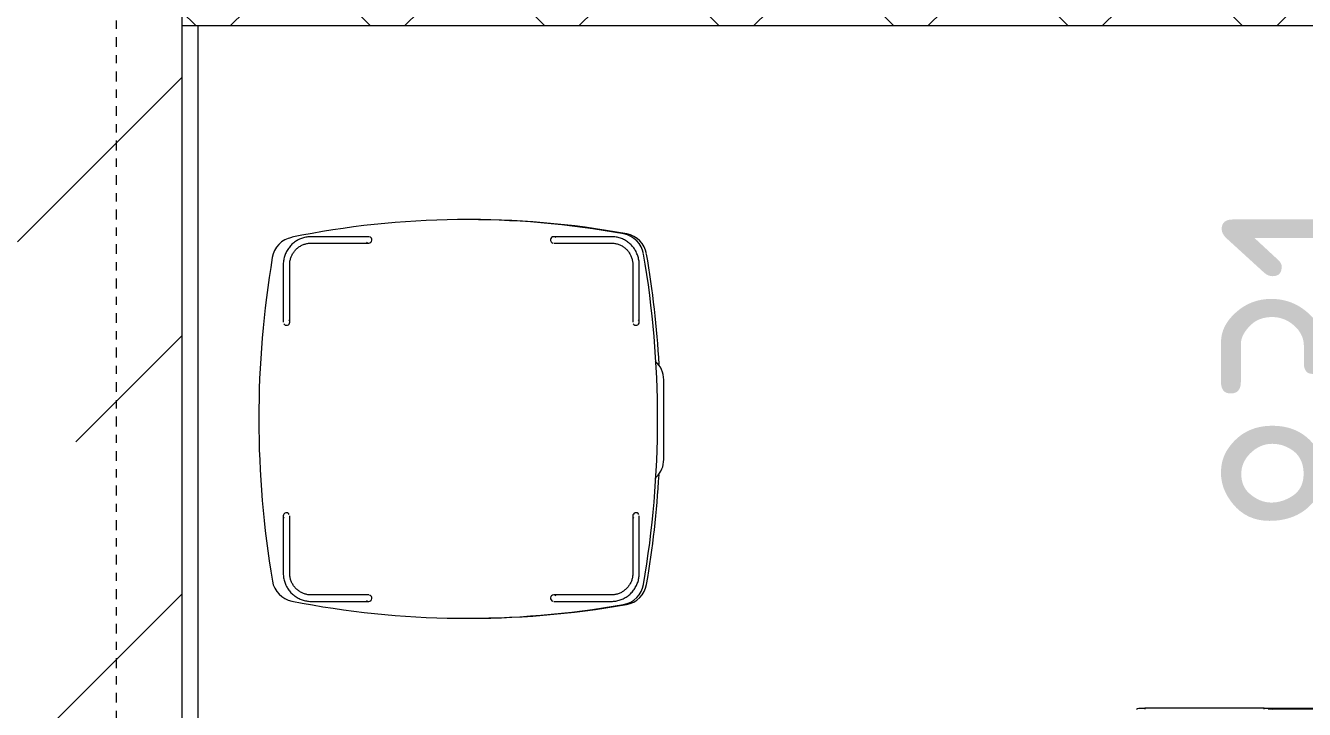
# Model space of a CAD drawing. Header units: millimetres. Extents: x -174154 to -170572, y -111302 to -109817.
# Drawn here: x -170920.76 to -170905.21, y -110582.96 to -110574.64 of the extents above; entities that cross this region are included whole.
import ezdxf

# ---------------------------------------------------------------- set-up
doc = ezdxf.new("R2010")
doc.units = ezdxf.units.MM
doc.linetypes.add('ACAD_ISO02W100', pattern=[15, 12, -3])
doc.linetypes.add('ADSK_Линия сетки', pattern=[21, 12, -3, 3, -3])
doc.layers.get('Defpoints').update_dxf_attribs({"color": 70})
for name, color, linetype, lineweight in [('!Подложка', 252, 'ACAD_ISO02W100', 25), ('Обобщенные модели', 7, 'Continuous', 18), ('Оси', 7, 'Continuous', 9), ('Размеры', 7, 'Continuous', 9), ('Специальное оборудование', 7, 'Continuous', 18), ('Стены разрез', 7, 'Continuous', 40), ('Стены штриховка', 7, 'Continuous', 18)]:
    doc.layers.add(name, color=color, linetype=linetype, lineweight=lineweight)
doc.styles.add('GOST Common', font='GOST Common.ttf', dxfattribs={"width": 0.9, "height": 250})
doc.dimstyles.new('ADSK_Проверочный', dxfattribs={"dimscale": 304.8, "dimtxt": 251.428749, "dimasz": 0.463911, "dimexe": 0.492126, "dimexo": 0.492126, "dimgap": 0.164042, "dimtad": 1, "dimdec": 0, "dimdsep": 46, "dimtxsty": 'GOST Common', "dimblk1": 'OBLIQUE', "dimblk2": 'OBLIQUE', "dimsah": 1, "dimcen": 0.09, "dimazin": 0, "dimtfac": 1, "dimtdec": 4, "dimtix": 1, "dimtmove": 0, "dimatfit": 3, "dimfxl": 1, "dimtvp": 1, "dimtolj": 1, "dimtzin": 0, "dimarcsym": 2})

# ---------------------------------------------------------------- blocks, each defined once
blk = doc.blocks.new('Medical_All_ARJO_Bedside-Cabinet - Medical_All_ARJO_Bedside-Cabinet-232611-В_АР_ПЭ_02 Этаж')
at = {"layer": 'Обобщенные модели'}
for p, q in [((-137, 216.4), (-188, 216.4)), ((-188, 208.6), (-137, 208.6)), ((188, 216.4), (137, 216.4)), ((137, 208.6), (188, 208.6)), ((-221.9, 182.5), (-221.9, 131.5)), ((-214.1, 131.5), (-214.1, 182.5)), ((214.1, 182.5), (214.1, 131.5)), ((221.9, 131.5), (221.9, 182.5)), ((-221.9, -131.5), (-221.9, -182.5)), ((-214.1, -182.5), (-214.1, -131.5)), ((214.1, -131.5), (214.1, -182.5)), ((221.9, -182.5), (221.9, -131.5)), ((-137, -208.6), (-188, -208.6)), ((-188, -216.4), (-137, -216.4)), ((188, -208.6), (137, -208.6)), ((137, -216.4), (188, -216.4)), ((-72.3, -235.7), (-70.5, -237.5)), ((-49.3, -246.3), (47.7, -246.3))]:
    blk.add_line(p, q, dxfattribs=at)
at = {"layer": 'Обобщенные модели', "flags": 128}
for points in [[(-188, 216.4), (-189.4, 216.4), (-190.7, 216.3), (-192.1, 216.2), (-193.4, 216), (-194.7, 215.7), (-196.1, 215.4), (-197.4, 215.1), (-198.7, 214.7), (-199.9, 214.2), (-201.2, 213.7), (-202.4, 213.2), (-203.7, 212.6), (-204.9, 211.9), (-206, 211.2), (-207.2, 210.5), (-208.3, 209.7), (-209.3, 208.9), (-210.4, 208), (-211.4, 207.1), (-212.3, 206.1), (-213.3, 205.1), (-214.1, 204.1), (-215, 203), (-215.8, 202), (-216.5, 200.8), (-217.2, 199.7), (-217.9, 198.5), (-218.5, 197.3), (-219.1, 196), (-219.6, 194.8), (-220.1, 193.5), (-220.5, 192.2), (-220.9, 190.9), (-221.2, 189.6), (-221.4, 188.3), (-221.6, 186.9), (-221.8, 185.6), (-221.9, 184.2), (-221.9, 182.9), (-221.9, 182.5)], [(-214.1, 182.5), (-214.1, 183.5), (-214, 184.6), (-213.9, 185.6), (-213.8, 186.7), (-213.6, 187.7), (-213.3, 188.7), (-213.1, 189.7), (-212.8, 190.7), (-212.4, 191.7), (-212, 192.7), (-211.6, 193.6), (-211.1, 194.5), (-210.6, 195.5), (-210.1, 196.4), (-209.5, 197.2), (-208.9, 198.1), (-208.3, 198.9), (-207.6, 199.7), (-206.9, 200.5), (-206.2, 201.2), (-205.4, 201.9), (-204.6, 202.6), (-203.8, 203.3), (-203, 203.9), (-202.1, 204.4), (-201.2, 205), (-200.3, 205.5), (-199.4, 206), (-198.4, 206.4), (-197.5, 206.8), (-196.5, 207.2), (-195.5, 207.5), (-194.5, 207.8), (-193.5, 208), (-192.4, 208.2), (-191.4, 208.4), (-190.4, 208.5), (-189.3, 208.6), (-188.3, 208.6), (-188, 208.6)], [(-118, 216.4), (-118, 216.4), (-118.1, 216.4), (-118.1, 216.4), (-118.2, 216.4), (-118.4, 216.4), (-118.5, 216.4), (-118.7, 216.4), (-119, 216.4), (-119.2, 216.4), (-119.5, 216.4), (-119.8, 216.4), (-120.1, 216.4), (-120.5, 216.4), (-120.9, 216.4), (-121.3, 216.4), (-121.8, 216.4), (-122.2, 216.4), (-122.7, 216.4), (-123.2, 216.4), (-123.8, 216.4), (-124.3, 216.4), (-124.9, 216.4), (-125.5, 216.4), (-126.1, 216.4), (-126.7, 216.4), (-127.4, 216.4), (-128, 216.4), (-128.7, 216.4), (-129.4, 216.4), (-130.1, 216.4), (-130.8, 216.4), (-131.6, 216.4), (-132.3, 216.4), (-133, 216.4), (-133.8, 216.4), (-134.5, 216.4), (-135.3, 216.4), (-136, 216.4), (-136.8, 216.4), (-137, 216.4)], [(-137, 208.6), (-136.2, 208.6), (-135.5, 208.6), (-134.7, 208.6), (-134, 208.6), (-133.2, 208.6), (-132.5, 208.6), (-131.7, 208.6), (-131, 208.6), (-130.3, 208.6), (-129.6, 208.6), (-128.9, 208.6), (-128.2, 208.6), (-127.6, 208.6), (-126.9, 208.6), (-126.3, 208.6), (-125.7, 208.6), (-125.1, 208.6), (-124.5, 208.6), (-123.9, 208.6), (-123.4, 208.6), (-122.9, 208.6), (-122.4, 208.6), (-121.9, 208.6), (-121.4, 208.6), (-121, 208.6), (-120.6, 208.6), (-120.2, 208.6), (-119.9, 208.6), (-119.6, 208.6), (-119.3, 208.6), (-119, 208.6), (-118.8, 208.6), (-118.6, 208.6), (-118.4, 208.6), (-118.3, 208.6), (-118.2, 208.6), (-118.1, 208.6), (-118, 208.6), (-118, 208.6)], [(137, 216.4), (136.2, 216.4), (135.5, 216.4), (134.7, 216.4), (134, 216.4), (133.2, 216.4), (132.5, 216.4), (131.7, 216.4), (131, 216.4), (130.3, 216.4), (129.6, 216.4), (128.9, 216.4), (128.2, 216.4), (127.6, 216.4), (126.9, 216.4), (126.3, 216.4), (125.7, 216.4), (125.1, 216.4), (124.5, 216.4), (123.9, 216.4), (123.4, 216.4), (122.9, 216.4), (122.4, 216.4), (121.9, 216.4), (121.4, 216.4), (121, 216.4), (120.6, 216.4), (120.2, 216.4), (119.9, 216.4), (119.6, 216.4), (119.3, 216.4), (119, 216.4), (118.8, 216.4), (118.6, 216.4), (118.4, 216.4), (118.3, 216.4), (118.2, 216.4), (118.1, 216.4), (118, 216.4), (118, 216.4)], [(118, 208.6), (118, 208.6), (118.1, 208.6), (118.1, 208.6), (118.2, 208.6), (118.4, 208.6), (118.5, 208.6), (118.7, 208.6), (119, 208.6), (119.2, 208.6), (119.5, 208.6), (119.8, 208.6), (120.1, 208.6), (120.5, 208.6), (120.9, 208.6), (121.3, 208.6), (121.8, 208.6), (122.2, 208.6), (122.7, 208.6), (123.2, 208.6), (123.8, 208.6), (124.3, 208.6), (124.9, 208.6), (125.5, 208.6), (126.1, 208.6), (126.7, 208.6), (127.4, 208.6), (128, 208.6), (128.7, 208.6), (129.4, 208.6), (130.1, 208.6), (130.8, 208.6), (131.6, 208.6), (132.3, 208.6), (133, 208.6), (133.8, 208.6), (134.5, 208.6), (135.3, 208.6), (136, 208.6), (136.8, 208.6), (137, 208.6)], [(221.9, 182.5), (221.9, 183.9), (221.8, 185.2), (221.7, 186.6), (221.5, 187.9), (221.2, 189.2), (220.9, 190.6), (220.6, 191.9), (220.2, 193.2), (219.7, 194.4), (219.2, 195.7), (218.7, 196.9), (218.1, 198.2), (217.4, 199.4), (216.7, 200.5), (216, 201.7), (215.2, 202.8), (214.4, 203.8), (213.5, 204.9), (212.6, 205.9), (211.6, 206.8), (210.6, 207.8), (209.6, 208.6), (208.5, 209.5), (207.5, 210.3), (206.3, 211), (205.2, 211.7), (204, 212.4), (202.8, 213), (201.5, 213.6), (200.3, 214.1), (199, 214.6), (197.7, 215), (196.4, 215.4), (195.1, 215.7), (193.8, 215.9), (192.4, 216.1), (191.1, 216.3), (189.7, 216.4), (188.4, 216.4), (188, 216.4)], [(188, 208.6), (189, 208.6), (190.1, 208.5), (191.1, 208.4), (192.2, 208.3), (193.2, 208.1), (194.2, 207.8), (195.2, 207.6), (196.2, 207.3), (197.2, 206.9), (198.2, 206.5), (199.1, 206.1), (200, 205.6), (201, 205.1), (201.9, 204.6), (202.7, 204), (203.6, 203.4), (204.4, 202.8), (205.2, 202.1), (206, 201.4), (206.7, 200.7), (207.4, 199.9), (208.1, 199.1), (208.8, 198.3), (209.4, 197.5), (209.9, 196.6), (210.5, 195.7), (211, 194.8), (211.5, 193.9), (211.9, 192.9), (212.3, 192), (212.7, 191), (213, 190), (213.3, 189), (213.5, 188), (213.7, 186.9), (213.9, 185.9), (214, 184.9), (214.1, 183.8), (214.1, 182.8), (214.1, 182.5)], [(-221.9, 131.5), (-221.9, 130.7), (-221.9, 130), (-221.9, 129.2), (-221.9, 128.5), (-221.9, 127.7), (-221.9, 127), (-221.9, 126.2), (-221.9, 125.5), (-221.9, 124.8), (-221.9, 124.1), (-221.9, 123.4), (-221.9, 122.7), (-221.9, 122.1), (-221.9, 121.4), (-221.9, 120.8), (-221.9, 120.2), (-221.9, 119.6), (-221.9, 119), (-221.9, 118.4), (-221.9, 117.9), (-221.9, 117.4), (-221.9, 116.9), (-221.9, 116.4), (-221.9, 115.9), (-221.9, 115.5), (-221.9, 115.1), (-221.9, 114.7), (-221.9, 114.4), (-221.9, 114.1), (-221.9, 113.8), (-221.9, 113.5), (-221.9, 113.3), (-221.9, 113.1), (-221.9, 112.9), (-221.9, 112.8), (-221.9, 112.7), (-221.9, 112.6), (-221.9, 112.5), (-221.9, 112.5)], [(-214.1, 112.5), (-214.1, 112.5), (-214.1, 112.6), (-214.1, 112.6), (-214.1, 112.7), (-214.1, 112.9), (-214.1, 113), (-214.1, 113.2), (-214.1, 113.5), (-214.1, 113.7), (-214.1, 114), (-214.1, 114.3), (-214.1, 114.6), (-214.1, 115), (-214.1, 115.4), (-214.1, 115.8), (-214.1, 116.3), (-214.1, 116.7), (-214.1, 117.2), (-214.1, 117.7), (-214.1, 118.3), (-214.1, 118.8), (-214.1, 119.4), (-214.1, 120), (-214.1, 120.6), (-214.1, 121.2), (-214.1, 121.9), (-214.1, 122.5), (-214.1, 123.2), (-214.1, 123.9), (-214.1, 124.6), (-214.1, 125.3), (-214.1, 126.1), (-214.1, 126.8), (-214.1, 127.5), (-214.1, 128.3), (-214.1, 129), (-214.1, 129.8), (-214.1, 130.5), (-214.1, 131.3), (-214.1, 131.5)], [(214.1, 131.5), (214.1, 130.7), (214.1, 130), (214.1, 129.2), (214.1, 128.5), (214.1, 127.7), (214.1, 127), (214.1, 126.2), (214.1, 125.5), (214.1, 124.8), (214.1, 124.1), (214.1, 123.4), (214.1, 122.7), (214.1, 122.1), (214.1, 121.4), (214.1, 120.8), (214.1, 120.2), (214.1, 119.6), (214.1, 119), (214.1, 118.4), (214.1, 117.9), (214.1, 117.4), (214.1, 116.9), (214.1, 116.4), (214.1, 115.9), (214.1, 115.5), (214.1, 115.1), (214.1, 114.7), (214.1, 114.4), (214.1, 114.1), (214.1, 113.8), (214.1, 113.5), (214.1, 113.3), (214.1, 113.1), (214.1, 112.9), (214.1, 112.8), (214.1, 112.7), (214.1, 112.6), (214.1, 112.5), (214.1, 112.5)], [(221.9, 112.5), (221.9, 112.5), (221.9, 112.6), (221.9, 112.6), (221.9, 112.7), (221.9, 112.9), (221.9, 113), (221.9, 113.2), (221.9, 113.5), (221.9, 113.7), (221.9, 114), (221.9, 114.3), (221.9, 114.6), (221.9, 115), (221.9, 115.4), (221.9, 115.8), (221.9, 116.3), (221.9, 116.7), (221.9, 117.2), (221.9, 117.7), (221.9, 118.3), (221.9, 118.8), (221.9, 119.4), (221.9, 120), (221.9, 120.6), (221.9, 121.2), (221.9, 121.9), (221.9, 122.5), (221.9, 123.2), (221.9, 123.9), (221.9, 124.6), (221.9, 125.3), (221.9, 126.1), (221.9, 126.8), (221.9, 127.5), (221.9, 128.3), (221.9, 129), (221.9, 129.8), (221.9, 130.5), (221.9, 131.3), (221.9, 131.5)], [(-221.9, -112.5), (-221.9, -112.5), (-221.9, -112.6), (-221.9, -112.6), (-221.9, -112.7), (-221.9, -112.9), (-221.9, -113), (-221.9, -113.2), (-221.9, -113.5), (-221.9, -113.7), (-221.9, -114), (-221.9, -114.3), (-221.9, -114.6), (-221.9, -115), (-221.9, -115.4), (-221.9, -115.8), (-221.9, -116.3), (-221.9, -116.7), (-221.9, -117.2), (-221.9, -117.7), (-221.9, -118.3), (-221.9, -118.8), (-221.9, -119.4), (-221.9, -120), (-221.9, -120.6), (-221.9, -121.2), (-221.9, -121.9), (-221.9, -122.5), (-221.9, -123.2), (-221.9, -123.9), (-221.9, -124.6), (-221.9, -125.3), (-221.9, -126.1), (-221.9, -126.8), (-221.9, -127.5), (-221.9, -128.3), (-221.9, -129), (-221.9, -129.8), (-221.9, -130.5), (-221.9, -131.3), (-221.9, -131.5)], [(-214.1, -131.5), (-214.1, -130.7), (-214.1, -130), (-214.1, -129.2), (-214.1, -128.5), (-214.1, -127.7), (-214.1, -127), (-214.1, -126.2), (-214.1, -125.5), (-214.1, -124.8), (-214.1, -124.1), (-214.1, -123.4), (-214.1, -122.7), (-214.1, -122.1), (-214.1, -121.4), (-214.1, -120.8), (-214.1, -120.2), (-214.1, -119.6), (-214.1, -119), (-214.1, -118.4), (-214.1, -117.9), (-214.1, -117.4), (-214.1, -116.9), (-214.1, -116.4), (-214.1, -115.9), (-214.1, -115.5), (-214.1, -115.1), (-214.1, -114.7), (-214.1, -114.4), (-214.1, -114.1), (-214.1, -113.8), (-214.1, -113.5), (-214.1, -113.3), (-214.1, -113.1), (-214.1, -112.9), (-214.1, -112.8), (-214.1, -112.7), (-214.1, -112.6), (-214.1, -112.5), (-214.1, -112.5)], [(214.1, -112.5), (214.1, -112.5), (214.1, -112.6), (214.1, -112.6), (214.1, -112.7), (214.1, -112.9), (214.1, -113), (214.1, -113.2), (214.1, -113.5), (214.1, -113.7), (214.1, -114), (214.1, -114.3), (214.1, -114.6), (214.1, -115), (214.1, -115.4), (214.1, -115.8), (214.1, -116.3), (214.1, -116.7), (214.1, -117.2), (214.1, -117.7), (214.1, -118.3), (214.1, -118.8), (214.1, -119.4), (214.1, -120), (214.1, -120.6), (214.1, -121.2), (214.1, -121.9), (214.1, -122.5), (214.1, -123.2), (214.1, -123.9), (214.1, -124.6), (214.1, -125.3), (214.1, -126.1), (214.1, -126.8), (214.1, -127.5), (214.1, -128.3), (214.1, -129), (214.1, -129.8), (214.1, -130.5), (214.1, -131.3), (214.1, -131.5)], [(221.9, -131.5), (221.9, -130.7), (221.9, -130), (221.9, -129.2), (221.9, -128.5), (221.9, -127.7), (221.9, -127), (221.9, -126.2), (221.9, -125.5), (221.9, -124.8), (221.9, -124.1), (221.9, -123.4), (221.9, -122.7), (221.9, -122.1), (221.9, -121.4), (221.9, -120.8), (221.9, -120.2), (221.9, -119.6), (221.9, -119), (221.9, -118.4), (221.9, -117.9), (221.9, -117.4), (221.9, -116.9), (221.9, -116.4), (221.9, -115.9), (221.9, -115.5), (221.9, -115.1), (221.9, -114.7), (221.9, -114.4), (221.9, -114.1), (221.9, -113.8), (221.9, -113.5), (221.9, -113.3), (221.9, -113.1), (221.9, -112.9), (221.9, -112.8), (221.9, -112.7), (221.9, -112.6), (221.9, -112.5), (221.9, -112.5)], [(-221.9, -182.5), (-221.9, -183.9), (-221.8, -185.2), (-221.7, -186.6), (-221.5, -187.9), (-221.2, -189.2), (-220.9, -190.6), (-220.6, -191.9), (-220.2, -193.2), (-219.7, -194.4), (-219.2, -195.7), (-218.7, -196.9), (-218.1, -198.2), (-217.4, -199.4), (-216.7, -200.5), (-216, -201.7), (-215.2, -202.8), (-214.4, -203.8), (-213.5, -204.9), (-212.6, -205.9), (-211.6, -206.8), (-210.6, -207.8), (-209.6, -208.6), (-208.5, -209.5), (-207.5, -210.3), (-206.3, -211), (-205.2, -211.7), (-204, -212.4), (-202.8, -213), (-201.5, -213.6), (-200.3, -214.1), (-199, -214.6), (-197.7, -215), (-196.4, -215.4), (-195.1, -215.7), (-193.8, -215.9), (-192.4, -216.1), (-191.1, -216.3), (-189.7, -216.4), (-188.4, -216.4), (-188, -216.4)], [(-188, -208.6), (-189, -208.6), (-190.1, -208.5), (-191.1, -208.4), (-192.2, -208.3), (-193.2, -208.1), (-194.2, -207.8), (-195.2, -207.6), (-196.2, -207.3), (-197.2, -206.9), (-198.2, -206.5), (-199.1, -206.1), (-200, -205.6), (-201, -205.1), (-201.9, -204.6), (-202.7, -204), (-203.6, -203.4), (-204.4, -202.8), (-205.2, -202.1), (-206, -201.4), (-206.7, -200.7), (-207.4, -199.9), (-208.1, -199.1), (-208.8, -198.3), (-209.4, -197.5), (-209.9, -196.6), (-210.5, -195.7), (-211, -194.8), (-211.5, -193.9), (-211.9, -192.9), (-212.3, -192), (-212.7, -191), (-213, -190), (-213.3, -189), (-213.5, -188), (-213.7, -186.9), (-213.9, -185.9), (-214, -184.9), (-214.1, -183.8), (-214.1, -182.8), (-214.1, -182.5)], [(188, -216.4), (189.4, -216.4), (190.7, -216.3), (192.1, -216.2), (193.4, -216), (194.7, -215.7), (196.1, -215.4), (197.4, -215.1), (198.7, -214.7), (199.9, -214.2), (201.2, -213.7), (202.4, -213.2), (203.7, -212.6), (204.9, -211.9), (206, -211.2), (207.2, -210.5), (208.3, -209.7), (209.3, -208.9), (210.4, -208), (211.4, -207.1), (212.3, -206.1), (213.3, -205.1), (214.1, -204.1), (215, -203), (215.8, -202), (216.5, -200.8), (217.2, -199.7), (217.9, -198.5), (218.5, -197.3), (219.1, -196), (219.6, -194.8), (220.1, -193.5), (220.5, -192.2), (220.9, -190.9), (221.2, -189.6), (221.4, -188.3), (221.6, -186.9), (221.8, -185.6), (221.9, -184.2), (221.9, -182.9), (221.9, -182.5)], [(214.1, -182.5), (214.1, -183.5), (214, -184.6), (213.9, -185.6), (213.8, -186.7), (213.6, -187.7), (213.3, -188.7), (213.1, -189.7), (212.8, -190.7), (212.4, -191.7), (212, -192.7), (211.6, -193.6), (211.1, -194.5), (210.6, -195.5), (210.1, -196.4), (209.5, -197.2), (208.9, -198.1), (208.3, -198.9), (207.6, -199.7), (206.9, -200.5), (206.2, -201.2), (205.4, -201.9), (204.6, -202.6), (203.8, -203.3), (203, -203.9), (202.1, -204.4), (201.2, -205), (200.3, -205.5), (199.4, -206), (198.4, -206.4), (197.5, -206.8), (196.5, -207.2), (195.5, -207.5), (194.5, -207.8), (193.5, -208), (192.4, -208.2), (191.4, -208.4), (190.4, -208.5), (189.3, -208.6), (188.3, -208.6), (188, -208.6)], [(-118, -208.6), (-118, -208.6), (-118.1, -208.6), (-118.1, -208.6), (-118.2, -208.6), (-118.4, -208.6), (-118.5, -208.6), (-118.7, -208.6), (-119, -208.6), (-119.2, -208.6), (-119.5, -208.6), (-119.8, -208.6), (-120.1, -208.6), (-120.5, -208.6), (-120.9, -208.6), (-121.3, -208.6), (-121.8, -208.6), (-122.2, -208.6), (-122.7, -208.6), (-123.2, -208.6), (-123.8, -208.6), (-124.3, -208.6), (-124.9, -208.6), (-125.5, -208.6), (-126.1, -208.6), (-126.7, -208.6), (-127.4, -208.6), (-128, -208.6), (-128.7, -208.6), (-129.4, -208.6), (-130.1, -208.6), (-130.8, -208.6), (-131.6, -208.6), (-132.3, -208.6), (-133, -208.6), (-133.8, -208.6), (-134.5, -208.6), (-135.3, -208.6), (-136, -208.6), (-136.8, -208.6), (-137, -208.6)], [(-137, -216.4), (-136.2, -216.4), (-135.5, -216.4), (-134.7, -216.4), (-134, -216.4), (-133.2, -216.4), (-132.5, -216.4), (-131.7, -216.4), (-131, -216.4), (-130.3, -216.4), (-129.6, -216.4), (-128.9, -216.4), (-128.2, -216.4), (-127.6, -216.4), (-126.9, -216.4), (-126.3, -216.4), (-125.7, -216.4), (-125.1, -216.4), (-124.5, -216.4), (-123.9, -216.4), (-123.4, -216.4), (-122.9, -216.4), (-122.4, -216.4), (-121.9, -216.4), (-121.4, -216.4), (-121, -216.4), (-120.6, -216.4), (-120.2, -216.4), (-119.9, -216.4), (-119.6, -216.4), (-119.3, -216.4), (-119, -216.4), (-118.8, -216.4), (-118.6, -216.4), (-118.4, -216.4), (-118.3, -216.4), (-118.2, -216.4), (-118.1, -216.4), (-118, -216.4), (-118, -216.4)], [(137, -208.6), (136.2, -208.6), (135.5, -208.6), (134.7, -208.6), (134, -208.6), (133.2, -208.6), (132.5, -208.6), (131.7, -208.6), (131, -208.6), (130.3, -208.6), (129.6, -208.6), (128.9, -208.6), (128.2, -208.6), (127.6, -208.6), (126.9, -208.6), (126.3, -208.6), (125.7, -208.6), (125.1, -208.6), (124.5, -208.6), (123.9, -208.6), (123.4, -208.6), (122.9, -208.6), (122.4, -208.6), (121.9, -208.6), (121.4, -208.6), (121, -208.6), (120.6, -208.6), (120.2, -208.6), (119.9, -208.6), (119.6, -208.6), (119.3, -208.6), (119, -208.6), (118.8, -208.6), (118.6, -208.6), (118.4, -208.6), (118.3, -208.6), (118.2, -208.6), (118.1, -208.6), (118, -208.6), (118, -208.6)], [(118, -216.4), (118, -216.4), (118.1, -216.4), (118.1, -216.4), (118.2, -216.4), (118.4, -216.4), (118.5, -216.4), (118.7, -216.4), (119, -216.4), (119.2, -216.4), (119.5, -216.4), (119.8, -216.4), (120.1, -216.4), (120.5, -216.4), (120.9, -216.4), (121.3, -216.4), (121.8, -216.4), (122.2, -216.4), (122.7, -216.4), (123.2, -216.4), (123.8, -216.4), (124.3, -216.4), (124.9, -216.4), (125.5, -216.4), (126.1, -216.4), (126.7, -216.4), (127.4, -216.4), (128, -216.4), (128.7, -216.4), (129.4, -216.4), (130.1, -216.4), (130.8, -216.4), (131.6, -216.4), (132.3, -216.4), (133, -216.4), (133.8, -216.4), (134.5, -216.4), (135.3, -216.4), (136, -216.4), (136.8, -216.4), (137, -216.4)]]:
    blk.add_lwpolyline(points, dxfattribs=at)
at = {"layer": 'Обобщенные модели'}
for centre, radius, start, end in [((0, -942.4), 1188.6, 80.4739, 99.5522), ((-192.3, 200.1), 30, 99.5522, 168.7823), ((191.7, 200.2), 30, 11.577, 80.4739), ((848.8, -6.3), 1091.3, 168.7823, 190.0789), ((-118, 212.5), 3.92, 120, 135), ((-118, 212.5), 3.92, 300, 90), ((118, 212.5), 3.92, 120, 270), ((118, 212.5), 3.92, 300, 315), ((-816.3, -6.3), 1059, 349.593, 11.577), ((-218, 112.5), 3.92, 135, 180), ((-218, 112.5), 3.92, 180, 345), ((218, 112.5), 3.92, 135, 180), ((218, 112.5), 3.92, 180, 345), ((848.8, -10), 1091.3, 179.3539, 190.0789), ((-816.3, -10), 1059, 349.593, 0.6641), ((-218, -112.5), 3.92, 0, 165), ((218, -112.5), 3.92, 360, 165), ((-218, -112.5), 3.92, 315, 0), ((218, -112.5), 3.92, 315, 360), ((-196.2, -192.1), 30, 190.0789, 260.2523), ((-196.2, -195.8), 30, 190.0789, 260.2523), ((195.8, -192.1), 30, 279.7271, 349.593), ((195.8, -195.8), 30, 279.7271, 349.593), ((-118, -212.5), 3.92, 120, 135), ((-118, -212.5), 3.92, 300, 90), ((118, -212.5), 3.92, 120, 270), ((118, -212.5), 3.92, 300, 315), ((0, 949.8), 1188.6, 260.2523, 279.7271), ((0, 946.1), 1188.6, 260.2523, 266.7299), ((0, 946.1), 1188.6, 273.2041, 279.7271), ((-49.3, -216.3), 30, 225, 270), ((47.7, -216.3), 30, 270, 319.073)]:
    blk.add_arc(centre, radius, start, end, dxfattribs=at)
blk = doc.blocks.new('Medical_All_ARJO_Enterprise-8000_Patient-Bed - Citadel-235586-В_АР_ПЭ_02 Этаж')
at = {"layer": 'Специальное оборудование'}
for p, q in [((-180.3, 516), (-177.6, 516)), ((-177.6, 516), (-172.9, 516)), ((-27.7, 516), (-172.9, 516)), ((-172.9, 516), (-172.9, 514.8)), ((-27.7, 514.8), (-27.7, 516)), ((-27.7, 516), (-23.1, 516)), ((-23.1, 516), (-20.3, 516))]:
    blk.add_line(p, q, dxfattribs=at)
at = {"layer": 'Специальное оборудование', "flags": 128}
for points in [[(-183, 515.1), (-181.7, 515.7), (-180.3, 516)], [(-20.3, 516), (-18.9, 515.7), (-17.6, 515.1)]]:
    blk.add_lwpolyline(points, dxfattribs=at)
blk = doc.blocks.new('_Oblique')
at = {"color": 0, "linetype": 'ByBlock', "lineweight": -2}
blk.add_line((-0.5, -0.5), (0.5, 0.5), dxfattribs=at)
blk = doc.blocks.new('*D510')
at = {"layer": 'Defpoints', "color": 0, "transparency": 16777216}
for p in [(1874.7, 5014.8), (1974.7, 5014.8), (1581.3, 4183.8)]:
    blk.add_point(p, dxfattribs=at)
at = {"layer": 'Размеры', "color": 0, "lineweight": -2, "transparency": 16777216}
for p, q in [((1974.7, 4183.8), (1974.7, 5014.8)), ((2024.7, 5014.8), (2124.7, 5014.8)), ((1731.3, 4183.8), (2124.7, 4183.8))]:
    blk.add_line(p, q, dxfattribs=at)
at = {"layer": 'Размеры', "color": 0, "lineweight": -2, "transparency": 16777216, "xscale": 141.4, "yscale": 141.4, "zscale": 141.4}
for p, rotation in [((1974.7, 5014.8), 90), ((1974.7, 4183.8), 270)]:
    blk.add_blockref('_Oblique', p, dxfattribs=dict(at, rotation=rotation))
at = {"layer": 'Размеры', "color": 0, "lineweight": 20, "transparency": 16777216, "insert": (1799.7, 4599.3), "char_height": 250, "width": 511.381, "attachment_point": 5, "rotation": 90, "style": 'GOST Common'}
blk.add_mtext('\\A1;831', dxfattribs=at)
blk = doc.blocks.new('A$C02fe7d8c')
at = {"layer": 'Стены разрез', "lineweight": 20, "true_color": 0x636466}
h = blk.add_hatch(dxfattribs=at)
h.set_pattern_fill('FP_2', color=251, style=0, pattern_type=2)
h.set_pattern_definition([(45, (30280, 12305), (-314.309, 314.309), []), (45, (30594.3, 12305), (-314.309, 314.309), [555.625, -111.125, 3.353, -107.772])])
h.paths.add_polyline_path([(210, 410), (410, 410), (410, 14270), (210, 14270), (210, 430)])
h = blk.add_hatch(dxfattribs=at)
h.set_pattern_fill('FP_1', color=251, style=0, pattern_type=2)
h.set_pattern_definition([(45, (30280, 12305), (-106.066, 106.066), []), (135, (30280, 12305), (-106.066, -106.066), [])])
h.paths.add_polyline_path([(4101, 5014.8), (4226, 5014.8), (4226, 5139.8), (3901, 5139.8), (3901, 5014.8)])
h.paths.add_polyline_path([(2901, 5014.8), (2901, 5139.8), (410, 5139.8), (410, 5014.8), (430, 5014.8)])
at = {"layer": 'Оси', "linetype": 'ADSK_Линия сетки'}
blk.add_line((330, 16592.9), (330, -2195), dxfattribs=at)
at = {"layer": 'Стены разрез', "color": 251, "lineweight": 20, "true_color": 0x636466}
for p, q in [((430, 430), (430, 5014.8)), ((430, 5014.8), (2901, 5014.8))]:
    blk.add_line(p, q, dxfattribs=at)
at = {"layer": 'Стены штриховка', "color": 251, "lineweight": 20, "true_color": 0x636466}
for p, q in [((410, 14270), (410, 410)), ((410, 5014.8), (430, 5014.8))]:
    blk.add_line(p, q, dxfattribs=at)
at = {"layer": 'Обобщенные модели', "color": 251, "lineweight": 20, "true_color": 0x636466, "rotation": 89.99999999999984}
blk.add_blockref('Medical_All_ARJO_Bedside-Cabinet - Medical_All_ARJO_Bedside-Cabinet-232611-В_АР_ПЭ_02 Этаж', (749.9, 4536), dxfattribs=at)
at = {"layer": 'Специальное оборудование', "color": 251, "lineweight": 20, "true_color": 0x636466}
blk.add_blockref('Medical_All_ARJO_Enterprise-8000_Patient-Bed - Citadel-235586-В_АР_ПЭ_02 Этаж', (1754.2, 3667.9), dxfattribs=at)
at = {"layer": 'Размеры', "color": 251, "lineweight": 20, "true_color": 0x636466}
dim = blk.add_linear_dim(base=(1974.7, 5014.8), p1=(1581.3, 4183.8), p2=(1874.7, 5014.8), angle=90, dimstyle='ADSK_Проверочный', override={"dimpost": '<>', "dimfxl": 881.285115}, dxfattribs=at)
dim.commit()
dim.dimension.update_dxf_attribs({"geometry": '*D510', "text_midpoint": (1799.7, 4599.3)})

msp = doc.modelspace()

# ---------------------------------------------------------------- block references
at = {"layer": '!Подложка', "ltscale": 20, "xscale": 0.01, "yscale": 0.01, "zscale": 0.01}
msp.add_blockref('A$C02fe7d8c', (-170922.963, -110624.788), dxfattribs=at)

doc.saveas('drawing.dxf')
